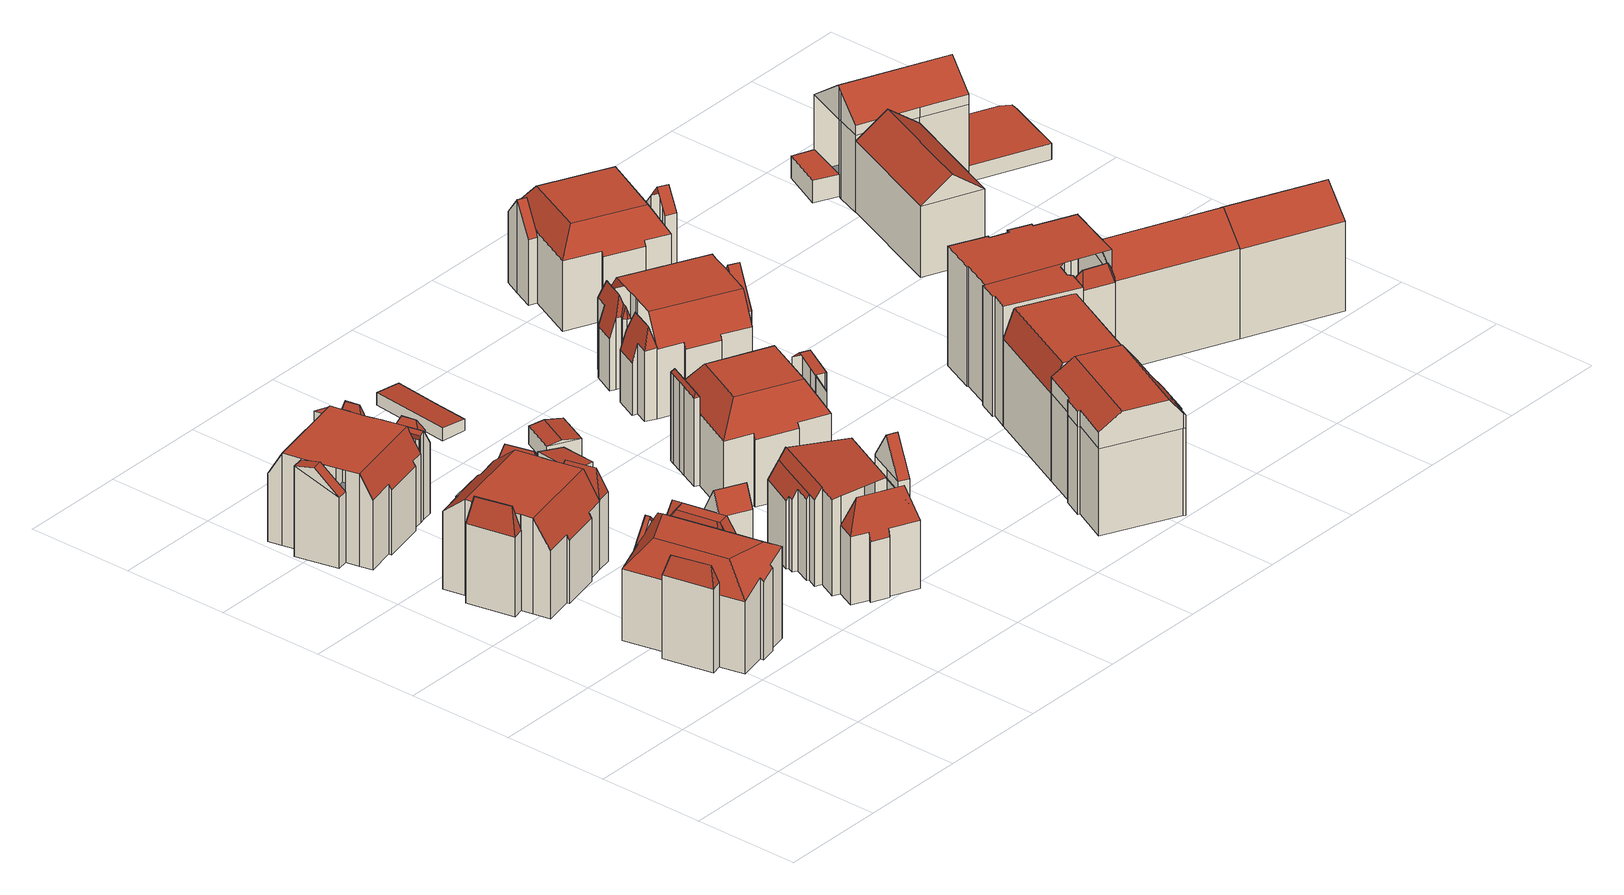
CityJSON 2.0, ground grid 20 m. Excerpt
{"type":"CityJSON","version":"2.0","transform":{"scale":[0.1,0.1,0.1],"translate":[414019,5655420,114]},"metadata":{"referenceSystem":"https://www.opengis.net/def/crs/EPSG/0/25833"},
"CityObjects":{
"building1":{"type":"Building","attributes":{"Gemeindeschluessel":14612000,"Geometrietyp2DReferenz":"3000","function":"31001_9998","roofType":"9999"},"children":["building1-1","building1-2","building1-3","building1-4","building1-5","building1-6","building1-7"]},
"building1-1":{"type":"BuildingPart","attributes":{"Dachtyp_tdc":"tdcCutGableRoof","Dachneigung":0.496,"QualitaetDacherkennung":58,"Geometrietyp2DReferenz":"3000","measuredHeight":18.78,"roofType":"9999"},"parents":["building1"],"geometry":[{"type":"MultiSurface","lod":"2","boundaries":[[[0,1,2,3,4]],[[5,6,7,8,9,10]],[[8,3,2,9]],[[11,12,13,14,15,16,17]]],"semantics":{"surfaces":[{"type":"RoofSurface"},{"type":"GroundSurface"}],"values":[0,0,0,1]}}]},
"building1-2":{"type":"BuildingPart","attributes":{"Dachtyp_tdc":"tdcFreeFormRoof","Dachneigung":74.43,"QualitaetDacherkennung":16,"Geometrietyp2DReferenz":"3000","measuredHeight":19.42,"roofType":"5000"},"parents":["building1"],"geometry":[{"type":"MultiSurface","lod":"2","boundaries":[[[18,19,20,21,22]],[[19,23,24,20]],[[23,25,26,27,24]],[[28,25,23]],[[29,28,23,19]],[[29,19,18]],[[28,29,18,25]],[[21,20,24,27]]],"semantics":{"surfaces":[{"type":"WallSurface"},{"type":"RoofSurface"},{"type":"GroundSurface"}],"values":[0,0,0,1,1,1,1,2]}}]},
"building1-3":{"type":"BuildingPart","attributes":{"Dachtyp_tdc":"tdcGableRoof","Dachneigung":48.16,"QualitaetDacherkennung":16,"Geometrietyp2DReferenz":"3000","measuredHeight":18.16,"roofType":"3100"},"parents":["building1"],"geometry":[{"type":"MultiSurface","lod":"2","boundaries":[[[30,31,15,32]],[[33,34,35,36]],[[30,34,37]],[[31,30,37,38,39,40]],[[34,33,41,38,37]],[[32,15,14,36,35]],[[34,30,32,35]]],"semantics":{"surfaces":[{"type":"WallSurface"},{"type":"RoofSurface"},{"type":"GroundSurface"}],"values":[0,0,0,1,1,2,0]}}]},
"building1-4":{"type":"BuildingPart","attributes":{"Dachtyp_tdc":"tdcCutTentRoof","Dachneigung":0.294,"QualitaetDacherkennung":53,"Geometrietyp2DReferenz":"3000","measuredHeight":18.8,"roofType":"9999"},"parents":["building1"],"geometry":[{"type":"MultiSurface","lod":"2","boundaries":[[[42,43,44,45]],[[43,46,47,44]],[[46,22,21,47]],[[26,48,49,27]],[[48,50,33,36,49]],[[51,52,53,54,55]],[[52,56,57,53]],[[56,58,59,57]],[[58,42,45,59]],[[48,26,22,46,60,61]],[[62,39,41,50,48,61,63]],[[52,51,4,7,62,63,64]],[[46,43,42,58,56,52,64,60]],[[64,63,61,60]],[[45,44,47,21,27,49,36,14,13,54,53,57,59]]],"semantics":{"surfaces":[{"type":"WallSurface"},{"type":"RoofSurface"},{"type":"GroundSurface"}],"values":[0,0,0,0,0,0,0,0,0,1,1,1,1,1,2]}}]},
"building1-5":{"type":"BuildingPart","attributes":{"Dachtyp_tdc":"tdcPolyFlatRoof","Dachneigung":58.12,"QualitaetDacherkennung":56,"Geometrietyp2DReferenz":"3000","measuredHeight":15.85,"roofType":"2100"},"parents":["building1"],"geometry":[{"type":"MultiSurface","lod":"2","boundaries":[[[65,55,54,66]],[[67,65,66,12]],[[67,0,68,55,65]],[[66,54,13,12]]],"semantics":{"surfaces":[{"type":"WallSurface"},{"type":"RoofSurface"},{"type":"GroundSurface"}],"values":[0,0,1,2]}}]},
"building1-6":{"type":"BuildingPart","attributes":{"Dachtyp_tdc":"tdcFreeFormRoof","Dachneigung":77.31,"QualitaetDacherkennung":41,"Geometrietyp2DReferenz":"3000","measuredHeight":18.3,"roofType":"5000"},"parents":["building1"],"geometry":[{"type":"MultiSurface","lod":"2","boundaries":[[[69,70,71,72,16,5]],[[73,74,75,76,77]],[[74,78,17,75]],[[79,70,69]],[[80,79,69,10,81,78]],[[80,78,74]],[[79,80,74,73,70]],[[17,16,72,76,75]]],"semantics":{"surfaces":[{"type":"WallSurface"},{"type":"RoofSurface"},{"type":"GroundSurface"}],"values":[0,0,0,1,1,1,1,2]}}]},
"building1-7":{"type":"BuildingPart","attributes":{"Dachtyp_tdc":"tdcFreeFormRoof","Dachneigung":78.94,"QualitaetDacherkennung":44,"Geometrietyp2DReferenz":"3000","measuredHeight":16.06,"roofType":"5000"},"parents":["building1"],"geometry":[{"type":"MultiSurface","lod":"2","boundaries":[[[82,83,84,85]],[[83,77,76,84]],[[71,82,85,72]],[[86,87,71,77]],[[86,77,83]],[[87,86,83,82]],[[87,82,71]],[[85,84,76,72]]],"semantics":{"surfaces":[{"type":"WallSurface"},{"type":"RoofSurface"},{"type":"GroundSurface"}],"values":[0,0,0,1,1,1,1,2]}}]},
"building2":{"type":"Building","attributes":{"Gemeindeschluessel":14612000,"Geometrietyp2DReferenz":"3000","function":"31001_9998","roofType":"9999"},"children":["building2-1","building2-2","building2-3","building2-4","building2-5","building2-6"]},
"building2-1":{"type":"BuildingPart","attributes":{"Dachtyp_tdc":"tdcFreeFormRoof","Dachneigung":78.25,"QualitaetDacherkennung":20,"Geometrietyp2DReferenz":"3000","measuredHeight":19.99,"roofType":"5000"},"parents":["building2"],"geometry":[{"type":"MultiSurface","lod":"2","boundaries":[[[88,89,90,91]],[[89,92,93,90]],[[92,94,95,93]],[[96,89,88]],[[97,96,88,94]],[[97,94,92]],[[96,97,92,89]],[[95,91,90,93]]],"semantics":{"surfaces":[{"type":"WallSurface"},{"type":"RoofSurface"},{"type":"GroundSurface"}],"values":[0,0,0,1,1,1,1,2]}}]},
"building2-2":{"type":"BuildingPart","attributes":{"Dachtyp_tdc":"tdcFreeFormRoof","Dachneigung":73.89,"QualitaetDacherkennung":22,"Geometrietyp2DReferenz":"3000","measuredHeight":17.91,"roofType":"5000"},"parents":["building2"],"geometry":[{"type":"MultiSurface","lod":"2","boundaries":[[[98,99,100,101]],[[99,102,103,100]],[[104,105,106,107]],[[105,108,109,106]],[[108,110,111,109]],[[110,112,113,111]],[[114,115,116]],[[115,98,101,116]],[[117,112,110,108,118]],[[108,105,104,102,99,98,119,118]],[[98,115,119]],[[115,114,120,117,118,119]],[[101,100,106,109,111,113,121,122,116]]],"semantics":{"surfaces":[{"type":"WallSurface"},{"type":"RoofSurface"},{"type":"GroundSurface"}],"values":[0,0,0,0,0,0,0,0,1,1,1,1,2]}}]},
"building2-3":{"type":"BuildingPart","attributes":{"Dachtyp_tdc":"tdcFreeFormRoof","Dachneigung":74.04,"QualitaetDacherkennung":24,"Geometrietyp2DReferenz":"3000","measuredHeight":18.05,"roofType":"5000"},"parents":["building2"],"geometry":[{"type":"MultiSurface","lod":"2","boundaries":[[[123,124,125,126,127]],[[124,128,129,130,125]],[[131,132,133,134]],[[132,135,136,137,133]],[[138,139,140,128,141,142]],[[128,124,141]],[[124,123,135,142,141]],[[135,132,131,138,142]],[[137,126,125,130,143,144,134,133]]],"semantics":{"surfaces":[{"type":"WallSurface"},{"type":"RoofSurface"},{"type":"GroundSurface"}],"values":[0,0,0,0,1,1,1,1,2]}}]},
"building2-4":{"type":"BuildingPart","attributes":{"Dachtyp_tdc":"tdcPolyFlatRoof","Dachneigung":10.06,"QualitaetDacherkennung":48,"Geometrietyp2DReferenz":"3000","measuredHeight":12.54,"roofType":"2100"},"parents":["building2"],"geometry":[{"type":"MultiSurface","lod":"2","boundaries":[[[145,107,106,146]],[[103,147,148,100]],[[147,145,146,148]],[[147,103,107,145]],[[146,106,100,148]]],"semantics":{"surfaces":[{"type":"WallSurface"},{"type":"RoofSurface"},{"type":"GroundSurface"}],"values":[0,0,0,1,2]}}]},
"building2-5":{"type":"BuildingPart","attributes":{"Dachtyp_tdc":"tdcCutGableRoof","Dachneigung":0.129,"QualitaetDacherkennung":55,"Geometrietyp2DReferenz":"3000","measuredHeight":18.14,"roofType":"9999"},"parents":["building2"],"geometry":[{"type":"MultiSurface","lod":"2","boundaries":[[[129,149,150,130]],[[149,151,152,150]],[[151,153,154,152]],[[153,155,156,154]],[[155,157,158,156]],[[157,159,160,158]],[[159,161,91,160]],[[161,88,91]],[[162,163,164,95,94]],[[163,165,166,164]],[[165,167,168,166]],[[167,169,170,168]],[[169,171,172,170]],[[171,173,174,172]],[[173,175,114,116,174]],[[176,177,131,134,113,112]],[[178,175,173,171,169,167,165,163]],[[159,157,155,153,151,149,129,140,179]],[[163,162,161,159,179,177,176,178]],[[143,130,150,152,154,156,158,160,91,95,164,166,168,170,172,174,116,122,121,113,134,144]]],"semantics":{"surfaces":[{"type":"WallSurface"},{"type":"RoofSurface"},{"type":"GroundSurface"}],"values":[0,0,0,0,0,0,0,0,0,0,0,0,0,0,0,0,1,1,1,2]}}]},
"building2-6":{"type":"BuildingPart","attributes":{"Dachtyp_tdc":"tdcPolyFlatRoof","Dachneigung":0,"QualitaetDacherkennung":57,"Geometrietyp2DReferenz":"3000","measuredHeight":12.38,"roofType":"1000"},"parents":["building2"],"geometry":[{"type":"MultiSurface","lod":"2","boundaries":[[[136,180,181,137]],[[180,182,183,181]],[[182,184,185,183]],[[184,186,187,185]],[[186,188,189,187]],[[188,190,191,189]],[[190,127,126,191]],[[190,188,186,184,182,180,136,127]],[[126,137,181,183,185,187,189,191]]],"semantics":{"surfaces":[{"type":"WallSurface"},{"type":"RoofSurface"},{"type":"GroundSurface"}],"values":[0,0,0,0,0,0,0,1,2]}}]},
"building3":{"type":"Building","attributes":{"Gemeindeschluessel":14612000,"Geometrietyp2DReferenz":"3000","function":"31001_9998","roofType":"9999"},"children":["building3-1","building3-2","building3-3","building3-4","building3-5","building3-6"]},
"building3-1":{"type":"BuildingPart","attributes":{"Dachtyp_tdc":"tdcGableRoof","Dachneigung":43.99,"QualitaetDacherkennung":38,"Geometrietyp2DReferenz":"3000","measuredHeight":17.7,"roofType":"3100"},"parents":["building3"],"geometry":[{"type":"MultiSurface","lod":"2","boundaries":[[[192,193,194,195]],[[193,196,197,194]],[[196,198,199,197]],[[196,193,200]],[[193,192,201,202,200]],[[198,196,200,202,203]],[[195,194,197,199]]],"semantics":{"surfaces":[{"type":"WallSurface"},{"type":"RoofSurface"},{"type":"GroundSurface"}],"values":[0,0,0,0,1,1,2]}}]},
"building3-2":{"type":"BuildingPart","attributes":{"Dachtyp_tdc":"tdcCutGableRoof","Dachneigung":0.13,"QualitaetDacherkennung":63,"Geometrietyp2DReferenz":"3000","measuredHeight":17.44,"roofType":"9999"},"parents":["building3"],"geometry":[{"type":"MultiSurface","lod":"2","boundaries":[[[204,199,198]],[[204,205,206,199]],[[205,207,208,206]],[[207,209,210,208]],[[209,211,212,210]],[[211,213,214,212]],[[213,215,216,214]],[[215,217,218,216]],[[219,220,221,222,223,224]],[[225,226,227,228]],[[226,229,230,227]],[[229,231,232,230]],[[231,233,234,232]],[[233,235,236,234]],[[235,237,238,236]],[[237,239,195,238]],[[239,192,195]],[[237,235,233,231,229,226,225,240,241]],[[242,243,217,215,213,211,209,207,205]],[[241,220,219,242,205,204,203,201,239,237]],[[199,206,208,210,212,214,216,218,244,245,223,222,246,228,227,230,232,234,236,238,195]]],"semantics":{"surfaces":[{"type":"WallSurface"},{"type":"RoofSurface"},{"type":"GroundSurface"}],"values":[0,0,0,0,0,0,0,0,0,0,0,0,0,0,0,0,0,1,1,1,2]}}]},
"building3-3":{"type":"BuildingPart","attributes":{"Dachtyp_tdc":"tdcHipRoof","Dachneigung":52.63,"QualitaetDacherkennung":25,"Geometrietyp2DReferenz":"3000","measuredHeight":16.68,"roofType":"3200"},"parents":["building3"],"geometry":[{"type":"MultiSurface","lod":"2","boundaries":[[[247,248,249,250]],[[248,251,252,249]],[[251,253,254,252]],[[253,224,223,254]],[[255,218,217]],[[255,256,257,218]],[[256,258,259,257]],[[258,260,259]],[[256,255,261]],[[262,224,253,251,263]],[[255,243,264,262,263,261]],[[251,248,247,258,256,261,263]],[[249,252,254,223,245,244,218,257,259]]],"semantics":{"surfaces":[{"type":"WallSurface"},{"type":"RoofSurface"},{"type":"GroundSurface"}],"values":[0,0,0,0,0,0,0,0,1,1,1,1,2]}}]},
"building3-4":{"type":"BuildingPart","attributes":{"Dachtyp_tdc":"tdcFreeFormRoof","Dachneigung":75.09,"QualitaetDacherkennung":23,"Geometrietyp2DReferenz":"3000","measuredHeight":16.2,"roofType":"5000"},"parents":["building3"],"geometry":[{"type":"MultiSurface","lod":"2","boundaries":[[[260,265,266,259]],[[265,267,268,266]],[[267,250,249,268]],[[269,250,267]],[[270,269,267,265]],[[270,265,260]],[[269,270,260,250]],[[266,268,249,259]]],"semantics":{"surfaces":[{"type":"WallSurface"},{"type":"RoofSurface"},{"type":"GroundSurface"}],"values":[0,0,0,1,1,1,1,2]}}]},
"building3-5":{"type":"BuildingPart","attributes":{"Dachtyp_tdc":"tdcGableRoof","Dachneigung":58.09,"QualitaetDacherkennung":25,"Geometrietyp2DReferenz":"3000","measuredHeight":16.68,"roofType":"3100"},"parents":["building3"],"geometry":[{"type":"MultiSurface","lod":"2","boundaries":[[[271,272,273,274]],[[272,275,276,273]],[[275,277,278,276]],[[279,280,281,282]],[[280,283,284,281]],[[283,285,286,284]],[[285,287,225,228,286]],[[221,271,274,222]],[[285,283,280,279,277,275,272]],[[272,271,221,288,240,287,285]],[[274,273,276,278,282,281,284,286,228,246,222]]],"semantics":{"surfaces":[{"type":"WallSurface"},{"type":"RoofSurface"},{"type":"GroundSurface"}],"values":[0,0,0,0,0,0,0,0,1,1,2]}}]},
"building3-6":{"type":"BuildingPart","attributes":{"Dachtyp_tdc":"tdcFreeFormRoof","Dachneigung":63.41,"QualitaetDacherkennung":6,"Geometrietyp2DReferenz":"3000","measuredHeight":16.24,"roofType":"5000"},"parents":["building3"],"geometry":[{"type":"MultiSurface","lod":"2","boundaries":[[[289,290,291,278]],[[290,292,293,291]],[[292,294,295,293]],[[294,296,297,295]],[[296,298,281,297]],[[298,299,279,282,281]],[[289,278,277]],[[300,299,298,296]],[[296,294,301,290,302,300]],[[302,290,289]],[[300,302,289,299]],[[292,301,294]],[[290,301,292]],[[291,293,295,297,281,282,278]]],"semantics":{"surfaces":[{"type":"WallSurface"},{"type":"RoofSurface"},{"type":"GroundSurface"}],"values":[0,0,0,0,0,0,0,1,1,1,1,0,0,2]}}]},
"building4":{"type":"Building","attributes":{"Dachtyp_tdc":"tdcGableRoof","Gemeindeschluessel":14612000,"Dachneigung":57.37,"QualitaetDacherkennung":6,"Geometrietyp2DReferenz":"3000","measuredHeight":11.89,"function":"31001_9998","roofType":"3100"},"geometry":[{"type":"Solid","lod":"2","boundaries":[[[[303,304,305,306]],[[304,307,308,305]],[[307,309,310,308]],[[309,303,306,310]],[[307,304,311]],[[303,309,312]],[[304,303,312,311]],[[309,307,311,312]],[[306,305,308,310]]]],"semantics":{"surfaces":[{"type":"WallSurface"},{"type":"RoofSurface"},{"type":"GroundSurface"}],"values":[[0,0,0,0,0,0,1,1,2]]}}]},
"building5":{"type":"Building","attributes":{"Gemeindeschluessel":14612000,"Geometrietyp2DReferenz":"3000","function":"31001_9998","roofType":"9999"},"children":["building5-1","building5-2","building5-3","building5-4","building5-5"]},
"building5-1":{"type":"BuildingPart","attributes":{"Dachtyp_tdc":"tdcPolyFlatRoof","Dachneigung":59.11,"QualitaetDacherkennung":44,"Geometrietyp2DReferenz":"3000","measuredHeight":16.18,"roofType":"2100"},"parents":["building5"],"geometry":[{"type":"MultiSurface","lod":"2","boundaries":[[[313,314,315,316]],[[314,317,318,315]],[[317,319,320,318]],[[319,321,322,320]],[[321,323,324,322]],[[323,325,326,324]],[[325,327,328,326]],[[327,325,323,321,319,317,314,313,329]],[[316,315,318,320,322,324,326,328]]],"semantics":{"surfaces":[{"type":"WallSurface"},{"type":"RoofSurface"},{"type":"GroundSurface"}],"values":[0,0,0,0,0,0,0,1,2]}}]},
"building5-2":{"type":"BuildingPart","attributes":{"Dachtyp_tdc":"tdcGableRoof","Dachneigung":53.77,"QualitaetDacherkennung":41,"Geometrietyp2DReferenz":"3000","measuredHeight":21.67,"roofType":"3100"},"parents":["building5"],"geometry":[{"type":"MultiSurface","lod":"2","boundaries":[[[330,331,332,333]],[[331,334,335,332]],[[334,336,337,338,335]],[[330,333,339]],[[340,341,342,343]],[[334,342,341,336]],[[336,341,340,330]],[[331,343,342,334]],[[330,340,343,331]],[[332,335,338,333]]],"semantics":{"surfaces":[{"type":"WallSurface"},{"type":"RoofSurface"},{"type":"GroundSurface"}],"values":[0,0,0,0,1,1,0,0,0,2]}}]},
"building5-3":{"type":"BuildingPart","attributes":{"Dachtyp_tdc":"tdcPolyFlatRoof","Dachneigung":58.8,"QualitaetDacherkennung":40,"Geometrietyp2DReferenz":"3000","measuredHeight":18.3,"roofType":"2100"},"parents":["building5"],"geometry":[{"type":"MultiSurface","lod":"2","boundaries":[[[344,313,316,345]],[[327,346,347,348,328]],[[349,344,345,350,351]],[[349,346,327,329,313,344]],[[345,316,328,348,350]]],"semantics":{"surfaces":[{"type":"WallSurface"},{"type":"RoofSurface"},{"type":"GroundSurface"}],"values":[0,0,0,1,2]}}]},
"building5-4":{"type":"BuildingPart","attributes":{"Dachtyp_tdc":"tdcFreeFormRoof","Dachneigung":71.97,"QualitaetDacherkennung":15,"Geometrietyp2DReferenz":"3000","measuredHeight":18.92,"roofType":"5000"},"parents":["building5"],"geometry":[{"type":"MultiSurface","lod":"2","boundaries":[[[352,353,354,355]],[[353,356,357,354]],[[356,358,359,357]],[[358,360,361,359]],[[360,362,363,361]],[[362,364,365,363]],[[366,352,355,367]],[[364,362,368]],[[362,360,358,356,353,352,369,368]],[[352,366,369]],[[366,370,364,368,369]],[[355,354,357,359,361,363,365,371,367]]],"semantics":{"surfaces":[{"type":"WallSurface"},{"type":"RoofSurface"},{"type":"GroundSurface"}],"values":[0,0,0,0,0,0,0,1,1,1,1,2]}}]},
"building5-5":{"type":"BuildingPart","attributes":{"Dachtyp_tdc":"tdcHipAndGableRoof","Dachneigung":10.03,"QualitaetDacherkennung":19,"Geometrietyp2DReferenz":"3000","measuredHeight":19.91,"roofType":"5000"},"parents":["building5"],"geometry":[{"type":"MultiSurface","lod":"2","boundaries":[[[337,372,366,367,338]],[[373,374,375,365,364]],[[374,351,350,375]],[[347,376,377,348]],[[376,378,379,377]],[[378,380,381,379]],[[380,382,383,381]],[[382,384,385,383]],[[384,339,333,385]],[[384,382,380,378,376,347,386]],[[347,351,374,373,387,386]],[[387,372,337,339,384,386]],[[338,367,371,365,375,350,348,377,379,381,383,385,333]]],"semantics":{"surfaces":[{"type":"WallSurface"},{"type":"RoofSurface"},{"type":"GroundSurface"}],"values":[0,0,0,0,0,0,0,0,0,1,1,1,2]}}]},
"building6":{"type":"Building","attributes":{"Dachtyp_tdc":"tdcPolyFlatRoof","Gemeindeschluessel":14612000,"Dachneigung":4.41,"QualitaetDacherkennung":57,"Geometrietyp2DReferenz":"3000","measuredHeight":2.9,"function":"31001_9998","roofType":"2100"},"geometry":[{"type":"Solid","lod":"2","boundaries":[[[[388,389,390,391]],[[389,392,393,390]],[[392,394,395,393]],[[394,396,397,395]],[[396,388,391,397]],[[396,394,392,389,388]],[[391,390,393,395,397]]]],"semantics":{"surfaces":[{"type":"WallSurface"},{"type":"RoofSurface"},{"type":"GroundSurface"}],"values":[[0,0,0,0,0,1,2]]}}]},
"building7":{"type":"Building","attributes":{"Dachtyp_tdc":"tdcGableRoof","Gemeindeschluessel":14612000,"Dachneigung":10.05,"QualitaetDacherkennung":69,"Geometrietyp2DReferenz":"3000","measuredHeight":3.85,"function":"31001_9998","roofType":"3100"},"geometry":[{"type":"Solid","lod":"2","boundaries":[[[[398,399,400,401]],[[399,402,403,400]],[[402,404,405,403]],[[404,398,401,405]],[[402,399,406]],[[398,404,407]],[[399,398,407,406]],[[404,402,406,407]],[[401,400,403,405]]]],"semantics":{"surfaces":[{"type":"WallSurface"},{"type":"RoofSurface"},{"type":"GroundSurface"}],"values":[[0,0,0,0,0,0,1,1,2]]}}]},
"building8":{"type":"Building","attributes":{"Dachtyp_tdc":"tdcPolyFlatRoof","Gemeindeschluessel":14612000,"Dachneigung":3.44,"QualitaetDacherkennung":85,"Geometrietyp2DReferenz":"3000","measuredHeight":2.37,"function":"31001_2463","roofType":"2100"},"geometry":[{"type":"Solid","lod":"2","boundaries":[[[[408,409,410,411]],[[409,412,413,410]],[[412,414,415,413]],[[414,416,417,415]],[[416,408,411,417]],[[416,414,412,409,408]],[[411,410,413,415,417]]]],"semantics":{"surfaces":[{"type":"WallSurface"},{"type":"RoofSurface"},{"type":"GroundSurface"}],"values":[[0,0,0,0,0,1,2]]}}]},
"building9":{"type":"Building","attributes":{"Gemeindeschluessel":14612000,"Geometrietyp2DReferenz":"3000","function":"31001_9998","roofType":"9999"},"children":["building9-1","building9-2","building9-3"]},
"building9-1":{"type":"BuildingPart","attributes":{"Dachtyp_tdc":"tdcCutTentRoof","Dachneigung":0.763,"QualitaetDacherkennung":60,"Geometrietyp2DReferenz":"3000","measuredHeight":19.26,"roofType":"9999"},"parents":["building9"],"geometry":[{"type":"MultiSurface","lod":"2","boundaries":[[[418,419,420,421]],[[419,422,423,420]],[[422,424,425,423]],[[426,427,428,429]],[[427,430,431,428]],[[430,432,433,431]],[[432,434,435,433]],[[434,436,437,435]],[[436,438,439,437]],[[438,440,441,439]],[[440,442,443,441]],[[444,445,446,447]],[[445,448,449,446]],[[448,418,421,449]],[[430,427,426,450,424,422,451,452]],[[440,438,436,434,432,430,452,453]],[[444,442,440,453,454]],[[422,419,418,448,445,444,454,451]],[[454,453,452,451]],[[421,420,423,425,455,429,428,431,433,435,437,439,441,443,447,446,449]]],"semantics":{"surfaces":[{"type":"WallSurface"},{"type":"RoofSurface"},{"type":"GroundSurface"}],"values":[0,0,0,0,0,0,0,0,0,0,0,0,0,0,1,1,1,1,1,2]}}]},
"building9-2":{"type":"BuildingPart","attributes":{"Dachtyp_tdc":"tdcFreeFormRoof","Dachneigung":59.25,"QualitaetDacherkennung":17,"Geometrietyp2DReferenz":"3000","measuredHeight":17.53,"roofType":"5000"},"parents":["building9"],"geometry":[{"type":"MultiSurface","lod":"2","boundaries":[[[456,457,458,459]],[[457,460,447,458]],[[460,444,447]],[[461,462,463,443,442]],[[462,464,465,463]],[[464,466,467,465]],[[466,456,459,467]],[[462,461,468]],[[461,460,469,468]],[[460,457,469]],[[457,456,466,464,462,468,469]],[[459,458,447,443,463,465,467]]],"semantics":{"surfaces":[{"type":"WallSurface"},{"type":"RoofSurface"},{"type":"GroundSurface"}],"values":[0,0,0,0,0,0,0,1,1,1,1,2]}}]},
"building9-3":{"type":"BuildingPart","attributes":{"Dachtyp_tdc":"tdcGableRoof","Dachneigung":10.36,"QualitaetDacherkennung":17,"Geometrietyp2DReferenz":"3000","measuredHeight":18.83,"roofType":"3100"},"parents":["building9"],"geometry":[{"type":"MultiSurface","lod":"2","boundaries":[[[470,471,426,429,472]],[[473,474,475,425,424]],[[474,476,477,475]],[[476,478,479,477]],[[478,480,481,479]],[[480,470,472,481]],[[476,474,473,482]],[[482,471,470,480,478,476]],[[472,429,455,425,475,477,479,481]]],"semantics":{"surfaces":[{"type":"WallSurface"},{"type":"RoofSurface"},{"type":"GroundSurface"}],"values":[0,0,0,0,0,0,1,1,2]}}]},
"building10":{"type":"Building","attributes":{"Dachtyp_tdc":"tdcFreeFormRoof","Gemeindeschluessel":14612000,"Dachneigung":0.089,"QualitaetDacherkennung":54,"Geometrietyp2DReferenz":"3000","measuredHeight":22.54,"function":"31001_9998","roofType":"5000"},"geometry":[{"type":"Solid","lod":"2","boundaries":[[[[483,484,485,486]],[[484,487,488,485]],[[487,489,490,488]],[[489,491,492,490]],[[491,493,494,492]],[[493,495,496,494]],[[495,497,498,496]],[[497,499,500,498]],[[499,501,502,500]],[[501,503,504,502]],[[503,505,506,504]],[[505,507,508,506]],[[507,509,510,508]],[[509,511,512,510]],[[511,513,514,512]],[[513,483,486,514]],[[515,516,517,518,519,520,521,489,487,522]],[[523,524,525,526,527,528,529,530]],[[529,518,517,530]],[[509,530,517,511]],[[507,523,530,509]],[[497,528,527,499]],[[495,519,518,529,528,497]],[[499,527,526,501]],[[501,526,525,503]],[[503,525,524,505]],[[505,524,523,507]],[[483,515,522,484]],[[484,522,487]],[[489,521,491]],[[491,521,520,493]],[[493,520,519,495]],[[511,517,516,513]],[[513,516,515,483]],[[486,485,488,490,492,494,496,498,500,502,504,506,508,510,512,514]]]],"semantics":{"surfaces":[{"type":"WallSurface"},{"type":"RoofSurface"},{"type":"GroundSurface"}],"values":[[0,0,0,0,0,0,0,0,0,0,0,0,0,0,0,0,1,1,1,0,0,0,0,0,0,0,0,0,0,0,0,0,0,0,2]]}}]},
"building11":{"type":"Building","attributes":{"Gemeindeschluessel":14612000,"Geometrietyp2DReferenz":"3000","function":"31001_9998","roofType":"9999"},"children":["building11-1","building11-2","building11-3","building11-4"]},
"building11-1":{"type":"BuildingPart","attributes":{"Dachtyp_tdc":"tdcCutGableRoof","Dachneigung":0.102,"QualitaetDacherkennung":58,"Geometrietyp2DReferenz":"3000","measuredHeight":18.42,"roofType":"9999"},"parents":["building11"],"geometry":[{"type":"MultiSurface","lod":"2","boundaries":[[[531,532,533,534]],[[532,535,536,533]],[[535,537,538,536]],[[537,539,540,538]],[[539,541,542,540]],[[541,543,544,542]],[[545,546,547,548,549,550]],[[551,552,553,554,555]],[[552,556,557,553]],[[556,558,559,557]],[[558,560,561,559]],[[560,562,563,561]],[[562,564,565,563]],[[564,566,567,568,565]],[[569,531,534,570,571]],[[564,562,560,558,556,552,551,572]],[[573,574,543,541,539,537,535,532,531]],[[572,546,545,573,531,569,575,576,566,564]],[[534,533,536,538,540,542,544,577,549,548,578,554,553,557,559,561,563,565,568,570]]],"semantics":{"surfaces":[{"type":"WallSurface"},{"type":"RoofSurface"},{"type":"GroundSurface"}],"values":[0,0,0,0,0,0,0,0,0,0,0,0,0,0,0,1,1,1,2]}}]},
"building11-2":{"type":"BuildingPart","attributes":{"Dachtyp_tdc":"tdcGableRoof","Dachneigung":55.93,"QualitaetDacherkennung":33,"Geometrietyp2DReferenz":"3000","measuredHeight":19.61,"roofType":"3100"},"parents":["building11"],"geometry":[{"type":"MultiSurface","lod":"2","boundaries":[[[567,579,580,568]],[[579,581,582,580]],[[581,571,570,582]],[[581,579,583]],[[579,567,576,584,583]],[[571,581,583,584,575]],[[568,580,582,570]]],"semantics":{"surfaces":[{"type":"WallSurface"},{"type":"RoofSurface"},{"type":"GroundSurface"}],"values":[0,0,0,0,1,1,2]}}]},
"building11-3":{"type":"BuildingPart","attributes":{"Dachtyp_tdc":"tdcFreeFormRoof","Dachneigung":73.8,"QualitaetDacherkennung":28,"Geometrietyp2DReferenz":"3000","measuredHeight":16.96,"roofType":"5000"},"parents":["building11"],"geometry":[{"type":"MultiSurface","lod":"2","boundaries":[[[585,586,587,588]],[[586,589,590,587]],[[589,555,554,590]],[[547,591,592,548]],[[591,593,594,592]],[[593,595,596,594]],[[595,597,598,596]],[[597,599,600,598]],[[599,585,588,600]],[[595,593,601,602]],[[593,591,603,601]],[[591,547,603]],[[547,604,555,605,606,602,601,603]],[[555,589,605]],[[589,586,585,599,597,606,605]],[[597,595,602,606]],[[588,587,590,554,578,548,592,594,596,598,600]]],"semantics":{"surfaces":[{"type":"WallSurface"},{"type":"RoofSurface"},{"type":"GroundSurface"}],"values":[0,0,0,0,0,0,0,0,0,1,1,1,1,1,1,1,2]}}]},
"building11-4":{"type":"BuildingPart","attributes":{"Dachtyp_tdc":"tdcFreeFormRoof","Dachneigung":73.84,"QualitaetDacherkennung":21,"Geometrietyp2DReferenz":"3000","measuredHeight":17.1,"roofType":"5000"},"parents":["building11"],"geometry":[{"type":"MultiSurface","lod":"2","boundaries":[[[607,608,609,610]],[[608,611,612,609]],[[611,613,614,612]],[[613,615,616,614]],[[615,617,618,616]],[[617,550,549,618]],[[619,620,544,543]],[[620,621,622,544]],[[621,623,624,622]],[[623,607,610,624]],[[620,619,574,625,550,626,627,628,629,630]],[[550,617,626]],[[617,615,627,626]],[[615,613,628,627]],[[613,611,629,628]],[[611,608,607,623,621,630,629]],[[621,620,630]],[[610,609,612,614,616,618,549,577,544,622,624]]],"semantics":{"surfaces":[{"type":"WallSurface"},{"type":"RoofSurface"},{"type":"GroundSurface"}],"values":[0,0,0,0,0,0,0,0,0,0,1,1,1,1,1,1,1,2]}}]},
"building12":{"type":"Building","attributes":{"Dachtyp_tdc":"tdcCutGableRoof","Gemeindeschluessel":14612000,"Dachneigung":0.201,"QualitaetDacherkennung":77,"Geometrietyp2DReferenz":"3000","measuredHeight":21.89,"function":"31001_9998","roofType":"9999"},"geometry":[{"type":"Solid","lod":"2","boundaries":[[[[631,632,633,634]],[[632,635,636,633]],[[635,637,514,636]],[[637,638,508,514]],[[638,631,634,508]],[[638,639,640,631]],[[641,642,643,644,645]],[[639,646,644,643,647,640]],[[635,641,645,637]],[[637,645,644,646,639,638]],[[632,642,641,635]],[[631,640,647,643,642,632]],[[634,633,636,514,508]]]],"semantics":{"surfaces":[{"type":"WallSurface"},{"type":"RoofSurface"},{"type":"GroundSurface"}],"values":[[0,0,0,0,0,1,1,1,0,0,0,0,2]]}}]},
"building13":{"type":"Building","attributes":{"Gemeindeschluessel":14612000,"Geometrietyp2DReferenz":"3000","function":"31001_9998","roofType":"9999"},"children":["building13-1","building13-2","building13-3"]},
"building13-1":{"type":"BuildingPart","attributes":{"Dachtyp_tdc":"tdcGableRoof","Dachneigung":51.33,"QualitaetDacherkennung":55,"Geometrietyp2DReferenz":"3000","measuredHeight":19.27,"roofType":"3100"},"parents":["building13"],"geometry":[{"type":"MultiSurface","lod":"2","boundaries":[[[648,649,650,651]],[[649,652,653,650]],[[652,654,655,653]],[[654,656,657,655]],[[656,658,659,657]],[[658,660,661,659]],[[660,662,661]],[[656,654,652,649,648,663,664]],[[664,660,658,656]],[[665,651,650,653,655,657,659,661]]],"semantics":{"surfaces":[{"type":"WallSurface"},{"type":"RoofSurface"},{"type":"GroundSurface"}],"values":[0,0,0,0,0,0,0,1,1,2]}}]},
"building13-2":{"type":"BuildingPart","attributes":{"Dachtyp_tdc":"tdcGableRoof","Dachneigung":50.72,"QualitaetDacherkennung":56,"Geometrietyp2DReferenz":"3000","measuredHeight":17.67,"roofType":"3100"},"parents":["building13"],"geometry":[{"type":"MultiSurface","lod":"2","boundaries":[[[666,667,668,669]],[[667,670,671,668]],[[670,672,673,671]],[[672,674,675,673]],[[674,676,677,675]],[[670,667,666,678,679,680]],[[680,681,676,674,672,670]],[[677,682,683,669,668,671,673,675]]],"semantics":{"surfaces":[{"type":"WallSurface"},{"type":"RoofSurface"},{"type":"GroundSurface"}],"values":[0,0,0,0,0,1,1,2]}}]},
"building13-3":{"type":"BuildingPart","attributes":{"Dachtyp_tdc":"tdcCutTentRoof","Dachneigung":0.231,"QualitaetDacherkennung":65,"Geometrietyp2DReferenz":"3000","measuredHeight":17.87,"roofType":"9999"},"parents":["building13"],"geometry":[{"type":"MultiSurface","lod":"2","boundaries":[[[684,677,676]],[[684,685,686,677]],[[685,687,688,686]],[[687,689,690,688]],[[689,691,692,690]],[[691,693,694,692]],[[693,695,696,694]],[[695,697,698,696]],[[697,699,700,698]],[[699,701,702,700]],[[701,703,651,702]],[[703,704,648,651]],[[662,705,661]],[[705,706,707,661]],[[706,708,709,707]],[[708,710,711,709]],[[710,712,713,711]],[[712,714,715,713]],[[714,716,717,715]],[[716,718,666,669,717]],[[699,697,695,693,691,689,687,685,719,720]],[[706,705,662,721,663,704,703,701,699,720,722]],[[716,714,712,710,708,706,722,723]],[[685,684,681,724,679,725,718,716,723,719]],[[723,722,720,719]],[[677,686,688,690,692,694,696,698,700,702,651,665,661,707,709,711,713,715,717,669,683,682]]],"semantics":{"surfaces":[{"type":"WallSurface"},{"type":"RoofSurface"},{"type":"GroundSurface"}],"values":[0,0,0,0,0,0,0,0,0,0,0,0,0,0,0,0,0,0,0,0,1,1,1,1,1,2]}}]},
"building14":{"type":"Building","attributes":{"Gemeindeschluessel":14612000,"Geometrietyp2DReferenz":"3000","function":"31001_9998","roofType":"9999"},"children":["building14-1","building14-2","building14-3"]},
"building14-1":{"type":"BuildingPart","attributes":{"Dachtyp_tdc":"tdcPolyFlatRoof","Dachneigung":0,"QualitaetDacherkennung":54,"Geometrietyp2DReferenz":"3000","measuredHeight":22.57,"roofType":"1000"},"parents":["building14"],"geometry":[{"type":"MultiSurface","lod":"2","boundaries":[[[726,727,728,729,730]],[[731,732,733,734,735]],[[736,737,738,739]],[[737,740,741,738]],[[740,742,743,741]],[[742,744,745,743]],[[744,746,747,745]],[[746,748,749,747]],[[748,750,751,749]],[[750,752,753,751]],[[752,754,755,753]],[[754,756,757,755]],[[756,758,759,757]],[[758,726,730,759]],[[758,756,754,752,750,748,746,744,742,740,737,736,732,731,727,726]],[[730,729,734,733,739,738,741,743,745,747,749,751,753,755,757,759]]],"semantics":{"surfaces":[{"type":"WallSurface"},{"type":"RoofSurface"},{"type":"GroundSurface"}],"values":[0,0,0,0,0,0,0,0,0,0,0,0,0,0,1,2]}}]},
"building14-2":{"type":"BuildingPart","attributes":{"Dachtyp_tdc":"tdcFreeFormRoof","Dachneigung":71.51,"QualitaetDacherkennung":20,"Geometrietyp2DReferenz":"3000","measuredHeight":21.07,"roofType":"5000"},"parents":["building14"],"geometry":[{"type":"MultiSurface","lod":"2","boundaries":[[[760,761,762,763]],[[761,764,765,762]],[[764,766,767,765]],[[766,735,734,767]],[[728,760,763,729]],[[768,769,770,771,728,735]],[[768,735,766]],[[769,768,766,764]],[[770,769,764,761]],[[771,770,761,760]],[[771,760,728]],[[763,762,765,767,734,729]]],"semantics":{"surfaces":[{"type":"WallSurface"},{"type":"RoofSurface"},{"type":"GroundSurface"}],"values":[0,0,0,0,0,1,1,1,1,1,1,2]}}]},
"building14-3":{"type":"BuildingPart","attributes":{"Dachtyp_tdc":"tdcPolyFlatRoof","Dachneigung":0,"QualitaetDacherkennung":60,"Geometrietyp2DReferenz":"3000","measuredHeight":22.56,"roofType":"1000"},"parents":["building14"],"geometry":[{"type":"MultiSurface","lod":"2","boundaries":[[[772,773,774,634]],[[773,775,776,774]],[[775,736,739,776]],[[732,777,778,733]],[[777,779,780,778]],[[779,781,782,780]],[[781,783,633,782]],[[783,772,634,633]],[[783,781,779,777,732,736,775,773,772]],[[634,774,776,739,733,778,780,782,633]]],"semantics":{"surfaces":[{"type":"WallSurface"},{"type":"RoofSurface"},{"type":"GroundSurface"}],"values":[0,0,0,0,0,0,0,0,1,2]}}]},
"building15":{"type":"Building","attributes":{"Dachtyp_tdc":"tdcGableRoof","Gemeindeschluessel":14612000,"Dachneigung":37.51,"QualitaetDacherkennung":74,"Geometrietyp2DReferenz":"3000","measuredHeight":21.57,"function":"31001_9998","roofType":"3100"},"geometry":[{"type":"Solid","lod":"2","boundaries":[[[[784,785,763,786]],[[785,787,730,763]],[[787,788,789,730]],[[788,784,786,789]],[[787,785,790]],[[784,788,791]],[[785,784,791,790]],[[788,787,790,791]],[[786,763,730,789]]]],"semantics":{"surfaces":[{"type":"WallSurface"},{"type":"RoofSurface"},{"type":"GroundSurface"}],"values":[[0,0,0,0,0,0,1,1,2]]}}]},
"building16":{"type":"Building","attributes":{"Dachtyp_tdc":"tdcGableRoof","Gemeindeschluessel":14612000,"Dachneigung":36.66,"QualitaetDacherkennung":82,"Geometrietyp2DReferenz":"3000","measuredHeight":17.76,"function":"31001_9998","roofType":"3100"},"geometry":[{"type":"Solid","lod":"2","boundaries":[[[[792,793,794,795]],[[793,796,797,794]],[[796,798,799,797]],[[798,792,795,799]],[[796,793,800]],[[792,798,801]],[[793,792,801,800]],[[798,796,800,801]],[[795,794,797,799]]]],"semantics":{"surfaces":[{"type":"WallSurface"},{"type":"RoofSurface"},{"type":"GroundSurface"}],"values":[[0,0,0,0,0,0,1,1,2]]}}]},
"building17":{"type":"Building","attributes":{"Dachtyp_tdc":"tdcGableRoof","Gemeindeschluessel":14612000,"Dachneigung":37.43,"QualitaetDacherkennung":73,"Geometrietyp2DReferenz":"3000","measuredHeight":21.58,"function":"31001_9998","roofType":"3100"},"geometry":[{"type":"Solid","lod":"2","boundaries":[[[[802,803,786,804]],[[803,805,789,786]],[[805,806,807,789]],[[806,802,804,807]],[[805,803,808]],[[802,806,809]],[[803,802,809,808]],[[806,805,808,809]],[[804,786,789,807]]]],"semantics":{"surfaces":[{"type":"WallSurface"},{"type":"RoofSurface"},{"type":"GroundSurface"}],"values":[[0,0,0,0,0,0,1,1,2]]}}]},
"building18":{"type":"Building","attributes":{"Gemeindeschluessel":14612000,"Geometrietyp2DReferenz":"3000","function":"31001_9998","roofType":"9999"},"children":["building18-1","building18-2"]},
"building18-1":{"type":"BuildingPart","attributes":{"Dachtyp_tdc":"tdcGableRoof","Dachneigung":36.93,"QualitaetDacherkennung":72,"Geometrietyp2DReferenz":"3000","measuredHeight":20.91,"roofType":"3100"},"parents":["building18"],"geometry":[{"type":"MultiSurface","lod":"2","boundaries":[[[810,811,812,813]],[[811,814,815,812]],[[814,816,817,815]],[[816,818,819,817]],[[818,820,821,822,819]],[[823,810,813,824,825]],[[823,826,827,810]],[[828,829,827,826,830,831,832]],[[814,828,832,816]],[[816,832,831,818]],[[818,831,830,820]],[[820,830,826,823]],[[811,829,828,814]],[[810,827,829,811]],[[813,812,815,817,819,822,824]]],"semantics":{"surfaces":[{"type":"WallSurface"},{"type":"RoofSurface"},{"type":"GroundSurface"}],"values":[0,0,0,0,0,0,1,1,0,0,0,0,0,0,2]}}]},
"building18-2":{"type":"BuildingPart","attributes":{"Dachtyp_tdc":"tdcPolyFlatRoof","Dachneigung":0,"QualitaetDacherkennung":69,"Geometrietyp2DReferenz":"3000","measuredHeight":4.22,"roofType":"1000"},"parents":["building18"],"geometry":[{"type":"MultiSurface","lod":"2","boundaries":[[[821,833,834,822]],[[833,835,836,834]],[[835,825,824,836]],[[825,835,833,821]],[[822,834,836,824]]],"semantics":{"surfaces":[{"type":"WallSurface"},{"type":"RoofSurface"},{"type":"GroundSurface"}],"values":[0,0,0,1,2]}}]},
"building19":{"type":"Building","attributes":{"Dachtyp_tdc":"tdcPolyFlatRoof","Gemeindeschluessel":14612000,"Dachneigung":0,"QualitaetDacherkennung":0,"Geometrietyp2DReferenz":"3000","BezugspunktDach":"2000","measuredHeight":3,"function":"31001_9998"},"geometry":[{"type":"MultiSurface","lod":"2","boundaries":[[[837,838,839,840,841,842]],[[842,841,843,813]],[[841,840,844,843]],[[840,839,845,844]],[[839,838,846,845]],[[838,837,812,846]],[[837,842,813,812]],[[813,843,844,845,846,812]]],"semantics":{"surfaces":[{"type":"RoofSurface"},{"type":"WallSurface"},{"type":"GroundSurface"}],"values":[0,1,1,1,1,1,1,2]}}]}
},
"vertices":[
[299,352,159],[321,357,159],[317,374,188],[295,369,188],[297,361,175],[293,484,143],[271,479,143],[276,458,175],[278,448,189],[300,453,189],[294,481,147],[321,357,1],[311,355,1],[299,352,1],[271,479,1],[281,481,1],[293,484,1],[314,388,1],
[187,280,159],[167,275,159],[167,275,1],[187,280,1],[187,280,137],[147,367,159],[147,367,1],[166,371,159],[166,371,136],[166,371,1],[159,359,194],[175,287,195],
[279,489,142],[281,481,142],[279,489,1],[202,464,136],[200,472,136],[200,472,1],[202,464,1],[241,481,183],[243,473,183],[255,476,170],[271,479,153],[223,468,159],
[249,239,148],[248,245,154],[248,245,1],[249,239,1],[197,234,137],[197,234,1],[148,452,136],[148,452,1],[202,464,153],[310,298,175],[319,259,175],[319,259,1],[310,298,1],[310,298,160],[279,250,162],[279,250,1],[280,246,158],[280,246,1],[217,285,189],[188,419,189],[271,479,174],[254,455,189],[293,276,189],
[323,300,140],[323,300,1],[311,355,140],[299,352,160],
[293,484,147],[310,487,147],[310,487,137],[310,487,1],[328,403,147],[330,392,147],[330,392,1],[328,403,1],[328,403,137],[314,388,147],[303,477,184],[320,398,184],[301,450,147],
[319,489,137],[337,405,137],[337,405,1],[319,489,1],[332,408,162],[315,484,162],
[111,633,154],[90,628,154],[90,628,4],[111,633,4],[71,716,154],[71,716,4],[91,721,154],[91,721,4],[98,641,204],[83,708,204],
[276,814,134],[282,788,133],[282,788,4],[276,814,4],[282,788,134],[282,788,129],[292,744,134],[292,744,135],[292,744,4],[292,744,129],[294,733,134],[294,733,4],[272,728,134],[272,728,4],[267,721,115],[267,721,4],[250,808,134],[250,808,136],[250,808,4],[266,727,134],[277,744,183],[266,798,181],[258,769,134],[266,727,4],[258,769,4],
[311,650,135],[317,623,135],[317,623,4],[311,650,4],[311,650,128],[289,617,135],[289,617,133],[289,617,4],[271,703,123],[279,701,135],[279,701,4],[271,703,4],[299,706,135],[299,706,128],[299,706,4],[272,700,135],[283,647,135],[288,618,135],[300,634,184],[288,689,183],[283,647,4],[272,700,4],
[307,747,127],[307,747,4],[297,791,127],[297,791,4],
[251,608,133],[251,608,4],[252,603,123],[252,603,4],[178,587,123],[178,587,4],[176,592,132],[176,592,4],[122,580,132],[122,580,4],[115,611,185],[115,611,4],[111,633,185],[91,721,185],[89,732,185],[89,732,4],[80,772,151],[80,772,4],[133,784,151],[133,784,4],[132,788,148],[132,788,4],[206,804,147],[206,804,4],[207,798,152],[207,798,4],[250,808,152],[267,721,185],[271,703,185],[258,769,185],[283,647,185],
[301,706,128],[301,706,4],[303,696,128],[303,696,4],[318,699,128],[318,699,4],[320,686,128],[320,686,4],[323,674,128],[323,674,4],[328,653,128],[328,653,4],
[45,947,135],[24,943,135],[24,943,2],[45,947,2],[6,1022,173],[6,1022,2],[27,1026,173],[27,1026,2],[14,987,179],[35,989,176],[35,992,179],[31,1008,176],
[27,1026,176],[20,1059,176],[20,1059,2],[14,1085,130],[14,1085,2],[66,1096,130],[66,1096,2],[65,1102,120],[65,1102,2],[148,1120,119],[148,1120,2],[149,1115,129],[149,1115,2],[174,1121,129],[174,1121,2],[193,1034,176],[198,1015,176],[198,1015,166],[198,1015,2],[193,1034,2],[193,1034,156],[216,933,132],[191,928,132],[191,928,2],[216,933,2],[192,923,124],[192,923,2],[110,905,124],[110,905,2],[109,910,134],[109,910,2],[56,898,133],[56,898,2],[50,922,177],[50,922,2],[45,947,176],[212,952,166],[211,957,177],[180,1094,176],[177,1104,159],[180,1094,2],[192,1040,2],[211,957,2],
[221,1059,139],[221,1059,140],[221,1059,2],[221,1059,125],[224,1047,139],[224,1047,2],[200,1042,154],[200,1042,2],[174,1121,159],[206,1128,139],[206,1128,2],[211,1106,139],[211,1106,2],[211,1106,125],[189,1100,169],[192,1040,159],[197,1067,169],[180,1094,159],
[231,1110,125],[231,1110,2],[242,1064,125],[242,1064,2],[229,1072,164],[224,1098,164],
[208,1011,168],[210,1012,169],[210,1012,2],[208,1011,2],[231,1016,135],[231,1016,2],[233,1006,135],[233,1006,2],[243,958,136],[244,958,135],[244,958,2],[243,958,2],[248,940,136],[248,940,2],[227,936,169],[227,936,2],[216,933,166],[211,957,166],
[233,1006,143],[254,1010,143],[254,1010,2],[257,996,143],[257,996,2],[260,981,143],[260,981,2],[264,963,143],[264,963,2],[244,958,143],[243,958,143],[251,971,165],[257,996,144],[246,998,165],
[462,546,60],[515,521,60],[515,521,4],[462,546,4],[487,462,86],[487,462,4],[434,487,86],[434,487,4],[498,484,123],[445,509,123],
[481,338,166],[477,340,157],[477,340,4],[481,338,4],[491,370,158],[491,370,4],[482,375,140],[482,375,4],[487,386,140],[487,386,4],[483,388,132],[483,388,4],[514,453,133],[514,453,4],[531,444,166],[531,444,4],[517,415,166],
[650,341,158],[669,333,158],[669,333,4],[650,341,4],[632,253,158],[632,253,4],[613,262,158],[613,262,139],[613,262,4],[650,341,139],[650,341,162],[632,303,221],[651,295,221],[669,333,162],
[472,319,166],[472,319,4],[543,439,187],[543,439,186],[543,439,4],[484,313,187],[484,313,4],[484,313,186],
[576,184,133],[525,208,132],[525,208,4],[576,184,4],[523,204,119],[523,204,4],[492,218,118],[492,218,4],[495,223,133],[495,223,4],[465,237,133],[465,237,4],[481,272,133],[481,272,4],[593,220,133],[593,220,4],[491,246,192],[567,210,193],[555,238,133],[555,238,4],
[593,220,139],[481,272,189],[467,278,186],[467,278,4],[548,436,184],[548,436,4],[551,442,177],[551,442,4],[621,409,151],[621,409,4],[619,404,158],[619,404,4],[669,380,139],[669,380,4],[612,359,203],[555,238,203],
[460,816,32],[468,898,32],[468,898,3],[460,816,3],[482,891,31],[482,891,3],[509,878,29],[509,878,3],[505,813,29],[505,813,3],
[568,928,37],[538,864,37],[538,864,4],[568,928,4],[482,891,38],[482,891,4],[512,954,38],[512,954,4],[507,879,43],[537,942,43],
[479,1061,24],[431,1067,27],[431,1067,3],[479,1061,3],[447,1219,27],[447,1219,3],[496,1214,24],[496,1214,3],[486,1130,24],[486,1130,3],
[741,697,131],[747,685,145],[747,685,5],[741,697,5],[800,661,145],[800,661,5],[785,629,145],[785,629,5],[731,511,143],[726,501,143],[726,501,5],[731,511,5],[723,495,143],[723,495,5],[669,520,142],[669,520,5],[667,515,133],[667,515,5],[596,548,132],[596,548,5],[598,553,141],[598,553,5],[550,576,140],[550,576,5],[590,660,141],[590,660,5],[628,741,142],[710,702,144],[710,702,5],[628,741,5],[722,707,130],[722,707,5],[772,602,144],[756,642,198],[708,539,198],[595,592,196],[643,694,196],[772,602,5],
[614,736,172],[619,745,172],[619,745,5],[614,736,5],[628,741,172],[590,660,172],[581,664,172],[581,664,5],[597,698,172],[597,698,5],[604,714,172],[604,714,5],[587,666,180],[621,738,180],
[748,548,183],[731,511,175],[748,548,5],[785,629,168],[802,622,167],[802,622,5],[789,594,193],[789,594,5],[765,540,183],[765,540,5],[763,541,183],[763,541,5],[772,602,193],
[1103,172,168],[1079,122,168],[1079,122,3],[1103,172,3],[1098,112,168],[1098,112,3],[1067,46,168],[1067,46,3],[1049,54,168],[1049,54,3],[1025,3,168],[1025,3,3],[1022,5,168],[1022,5,3],[886,69,168],[886,69,3],[919,136,168],[919,136,3],[916,138,168],[916,138,3],[933,174,168],[933,174,3],[936,172,168],[936,172,3],[967,237,168],[967,237,3],[1004,219,168],[1004,219,3],[1080,183,168],[1080,183,3],[1101,173,168],[1101,173,3],[1103,172,195],[1101,173,198],[1080,183,228],[1000,15,228],[1022,5,197],[1025,3,193],[1049,54,193],[1079,122,195],[967,237,199],[936,172,199],[933,174,197],[916,138,197],[919,136,199],[886,69,199],[924,51,228],[1004,219,228],
[870,803,189],[856,773,135],[856,773,5],[870,803,5],[805,796,135],[805,796,5],[803,792,127],[803,792,5],[744,819,127],[744,819,5],[747,824,136],[747,824,5],[703,844,136],[703,844,5],[737,918,189],[744,934,189],[744,934,140],[744,934,5],[737,918,5],[737,918,138],[777,1007,150],[822,986,150],[822,986,5],[777,1007,5],[777,1007,140],[825,990,143],[825,990,5],[880,965,143],[880,965,5],[878,961,150],[878,961,5],[931,936,149],[931,936,5],[919,910,189],[919,910,5],[912,895,189],[912,895,139],[912,895,5],[875,814,189],[875,814,5],[875,814,134],[765,981,189],[717,874,189],[704,845,138],[891,848,189],[898,863,189],[717,874,5],[765,981,5],
[931,886,139],[931,886,5],[894,806,134],[894,806,5],[913,847,201],[894,856,201],
[739,998,103],[749,993,140],[749,993,5],[739,998,5],[759,1016,140],[759,1016,5],[738,937,140],[738,937,5],[735,943,140],[735,943,5],[738,949,140],[738,949,5],[730,953,140],[730,953,5],[720,958,102],[720,958,5],[742,943,160],[746,952,159],[742,941,156],[765,981,140],[764,1002,175],[744,958,175],
[685,882,103],[704,923,103],[704,923,5],[685,882,5],[713,918,138],[713,918,5],[722,914,138],[722,914,5],[725,920,138],[725,920,5],[731,921,138],[731,921,5],[703,844,138],[703,844,139],[683,854,138],[683,854,5],[694,878,138],[694,878,5],[717,874,138],[730,916,156],[729,915,159],[725,906,159],[719,904,176],[698,859,176],
[1047,405,167],[1175,344,167],[1175,344,3],[1047,405,3],[1182,341,167],[1182,341,3],[1101,173,167],[967,237,167],[985,228,221],[1065,397,221],[1182,341,169],[1175,344,187],[1163,350,221],[1083,181,221],[1101,173,169],[1004,219,221],[1118,371,221],
[1038,1165,112],[1018,1121,170],[1018,1121,7],[1038,1165,7],[1032,1115,170],[1032,1115,7],[1036,1113,170],[1036,1113,7],[1026,1091,199],[1026,1091,7],[1014,1064,161],[1014,1064,7],[995,1072,161],[995,1072,7],[995,1072,141],[1028,1142,142],[1008,1100,199],[1008,1100,7],
[849,1219,131],[835,1225,131],[835,1225,7],[849,1219,7],[853,1264,183],[853,1264,7],[868,1296,141],[868,1296,7],[872,1295,141],[872,1295,7],[883,1289,141],[883,1289,7],[850,1219,131],[854,1227,143],[868,1257,183],[882,1287,144],[868,1257,7],[850,1219,7],
[883,1289,144],[889,1300,144],[889,1300,7],[890,1300,144],[890,1300,7],[900,1295,144],[900,1295,7],[939,1277,144],[939,1277,7],[941,1282,136],[941,1282,7],[1003,1253,136],[1003,1253,7],[1001,1249,144],[1001,1249,7],[1064,1220,144],[1064,1220,7],[1045,1181,143],[1045,1181,7],[1038,1165,142],[1038,1165,143],[995,1072,140],[985,1051,140],[985,1051,7],[942,1072,140],[942,1072,7],[939,1066,132],[939,1066,7],[870,1098,132],[870,1098,7],[872,1103,140],[872,1103,7],[809,1132,140],[809,1132,7],[849,1219,141],[902,1266,185],[1030,1207,185],[1008,1100,141],[974,1091,185],[849,1149,185],[868,1257,143],[850,1219,142],
[1340,493,229],[1294,384,229],[1294,384,181],[1294,384,3],[1340,493,3],[1224,412,229],[1213,416,229],[1213,416,3],[1224,412,3],[1224,412,181],[1075,472,229],[1079,470,229],[1079,470,3],[1075,472,3],[1105,527,229],[1105,527,3],[1103,528,229],[1103,528,3],[1132,593,229],[1132,593,3],[1197,563,229],[1197,563,3],[1195,559,229],[1195,559,3],[1228,545,229],[1228,545,3],[1231,551,229],[1231,551,3],[1271,533,229],[1271,533,3],[1269,528,229],[1269,528,3],[1342,496,229],[1342,496,3],
[1290,375,181],[1280,365,181],[1280,365,3],[1290,375,3],[1226,388,181],[1226,388,3],[1220,402,181],[1220,402,3],[1228,402,203],[1235,396,213],[1277,378,214],[1284,379,204],
[1047,405,229],[1062,435,229],[1062,435,3],[1059,437,229],[1059,437,3],[1199,412,229],[1199,412,3],[1188,390,229],[1188,390,3],[1192,380,229],[1192,380,3],[1175,344,229],
[1498,286,174],[1290,375,174],[1498,286,3],[1340,493,166],[1549,404,166],[1549,404,3],[1313,430,219],[1522,341,219],
[1503,964,141],[1415,753,141],[1415,753,6],[1503,964,6],[1308,798,140],[1308,798,6],[1395,1008,140],[1395,1008,6],[1362,776,184],[1449,986,184],
[1673,211,172],[1498,286,172],[1673,211,3],[1549,404,168],[1724,328,168],[1724,328,3],[1522,343,218],[1697,267,218],
[1640,1061,151],[1585,929,151],[1585,929,5],[1640,1061,5],[1503,964,151],[1503,964,5],[1395,1008,151],[1395,1008,5],[1413,1053,151],[1413,1053,5],[1416,1060,151],[1416,1060,47],[1416,1060,5],[1449,1140,151],[1449,1140,5],[1449,1140,47],[1417,1063,214],[1608,983,214],[1503,964,170],[1585,929,170],[1416,1060,212],[1413,1053,207],[1395,1008,170],
[1374,1080,47],[1374,1080,5],[1410,1156,47],[1410,1156,5],
[1585,929,35],[1724,872,35],[1769,982,35],[1774,997,35],[1758,1011,35],[1640,1061,35],[1758,1011,5],[1774,997,5],[1769,982,5],[1724,872,5]
]}
